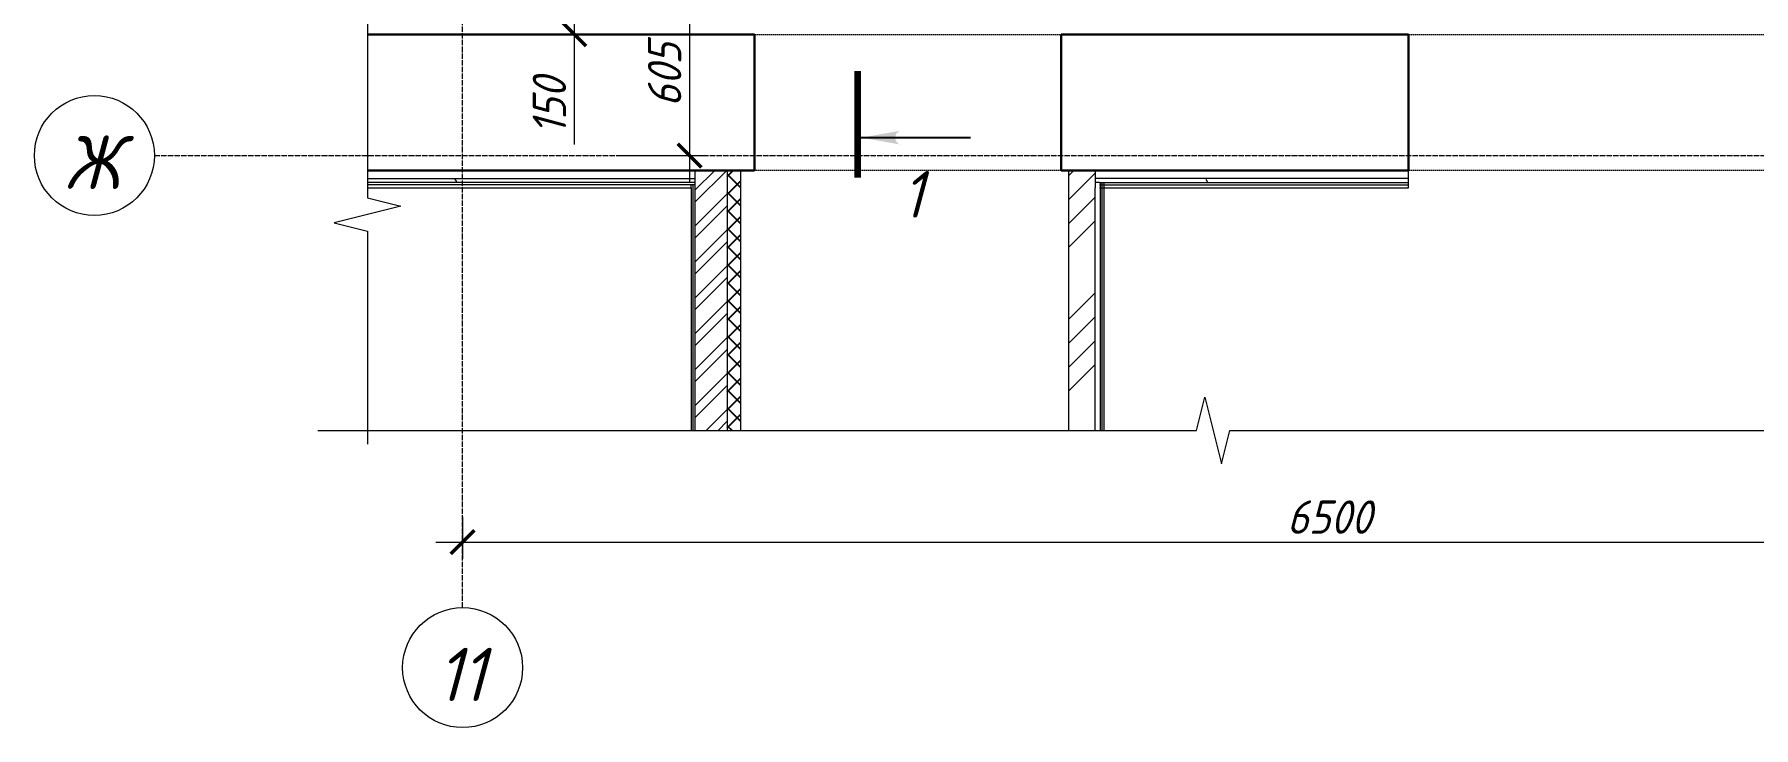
# Model space of a CAD drawing. Header units: millimetres. Extents: x 504091 to 2165846, y 135022 to 442887.
# Drawn here: x 861194 to 867642, y 253164 to 255764 of the extents above; entities that cross this region are included whole.
import ezdxf

# ---------------------------------------------------------------- set-up
doc = ezdxf.new("R2010")
doc.units = ezdxf.units.MM
for name, pattern in [('( Dashed )', [0.75, 0.5, -0.25]), ('ADSK_Линия сетки', [25, 20, -2.5, 0, -2.5]), ('осеваяX2', [4, 2.5, -0.5, 0.5, -0.5])]:
    doc.linetypes.add(name, pattern=pattern)
doc.layers.get('Defpoints').update_dxf_attribs({"color": 255})
for name, color, linetype, lineweight in [('+АР_Вспомогательная', 7, 'Continuous', 9), ('Лестницы', 7, 'Continuous', 18), ('Оси', 165, 'осеваяX2', 13), ('Размеры КР', 164, 'Continuous', 9), ('Стены внутренние', 7, 'Continuous', 18), ('Стены несущие', 7, 'Continuous', 30), ('Стены отделка', 7, 'Continuous', 30), ('Стены штриховка', 7, 'Continuous', 18)]:
    doc.layers.add(name, color=color, linetype=linetype, lineweight=lineweight)
doc.layers.add('PS_Обозначения', color=7, linetype='Continuous')
doc.layers.add('Тонкая', color=7, linetype='Continuous')
doc.styles.add('GOST 2.304_new', font='isocpeur.ttf', dxfattribs={"width": 0.9, "oblique": 15})
doc.dimstyles.new('SPDS 1_50', dxfattribs={"dimscale": 50, "dimtxt": 2.5, "dimasz": 1.77, "dimexe": 1.25, "dimexo": 0.625, "dimtad": 1, "dimdec": 0, "dimrnd": 0.001, "dimzin": 9, "dimtxsty": 'GOST 2.304_new', "dimblk": 'ARCHTICK', "dimcen": 2.5, "dimdle": 2, "dimclrt": 256, "dimadec": 0, "dimazin": 2, "dimtfac": 0.75, "dimtdec": 0, "dimtmove": 1, "dimatfit": 3, "dimfxl": 0, "dimtolj": 1, "dimlwd": 9, "dimlwe": 9, "dimarcsym": 0})
pattern_1 = [(0, (813950.81, 212264.53), (406.4, 101.6), [33.528, -271.272, 33.528, -271.272, -1625.6]), (0, (813950.81, 212264.53), (406.4, 101.6), [-609.6, 33.528, -576.072, 33.528, -271.272, -711.2]), (0, (813950.81, 212264.53), (406.4, 101.6), [-1524, 33.528, -169.672, 33.528, -474.472]), (120, (814103.21, 212315.33), (-291.18818, 301.15272), [33.528, -271.272, 33.528, -271.272, -1625.6]), (120, (814103.21, 212315.33), (-291.18818, 301.15272), [-609.6, 33.528, -576.072, 33.528, -271.272, -711.2]), (120, (814103.21, 212315.33), (-291.18818, 301.15272), [-1524, 33.528, -169.672, 33.528, -474.472]), (240, (814154.01, 212518.53), (-115.21182, -402.75272), [33.528, -271.272, 33.528, -271.272, -1625.6]), (240, (814154.01, 212518.53), (-115.21182, -402.75272), [-609.6, 33.528, -576.072, 33.528, -271.272, -711.2]), (240, (814154.01, 212518.53), (-115.21182, -402.75272), [-1524, 33.528, -169.672, 33.528, -474.472])]

# ---------------------------------------------------------------- blocks, each defined once
blk = doc.blocks.new('_ArchTick')
at = {"color": 0, "linetype": 'ByBlock', "const_width": 0.15}
blk.add_lwpolyline([(-0.5, -0.5), (0.5, 0.5)], dxfattribs=at)
blk = doc.blocks.new('*D1170')
at = {"layer": 'Defpoints', "color": 0, "lineweight": 20, "transparency": 16777216}
for p in [(863219.5, 255914.4), (863728, 255914.4), (863729.7, 255764.3)]:
    blk.add_point(p, dxfattribs=at)
at = {"layer": 'Размеры КР', "color": 0, "lineweight": 9, "transparency": 16777216}
for p, q in [((863219.5, 255664.3), (863219.5, 256014.4)), ((863696.7, 255914.4), (863157, 255914.4)), ((863698.5, 255764.3), (863157, 255764.3)), ((863219.5, 255351.3), (863219.5, 255764.3))]:
    blk.add_line(p, q, dxfattribs=at)
at = {"layer": 'Размеры КР', "color": 0, "lineweight": 9, "transparency": 16777216, "xscale": 88.5, "yscale": 88.5, "zscale": 88.5}
for p, rotation in [((863219.5, 255914.4), 90), ((863219.5, 255764.3), 270)]:
    blk.add_blockref('_ArchTick', p, dxfattribs=dict(at, rotation=rotation))
at = {"layer": 'Размеры КР', "lineweight": 20, "transparency": 16777216, "insert": (863125.7, 255494.9), "char_height": 125, "attachment_point": 5, "rotation": 90, "style": 'GOST 2.304_new'}
blk.add_mtext('\\A1;150', dxfattribs=at)
blk = doc.blocks.new('*D1164')
at = {"layer": 'Defpoints', "color": 0, "lineweight": 20, "transparency": 16777216}
for p in [(862800.4, 253985.2), (869300.4, 253985.2), (869300.4, 253859.5)]:
    blk.add_point(p, dxfattribs=at)
at = {"layer": 'Размеры КР', "color": 0, "lineweight": 9, "transparency": 16777216}
for p, q in [((862800.4, 253953.9), (862800.4, 253797)), ((869300.4, 253953.9), (869300.4, 253797)), ((862700.4, 253859.5), (869400.4, 253859.5))]:
    blk.add_line(p, q, dxfattribs=at)
at = {"layer": 'Размеры КР', "color": 0, "lineweight": 9, "transparency": 16777216, "xscale": 88.5, "yscale": 88.5, "zscale": 88.5, "rotation": 180}
blk.add_blockref('_ArchTick', (862800.4, 253859.5), dxfattribs=at)
at = {"layer": 'Размеры КР', "color": 0, "lineweight": 9, "transparency": 16777216, "xscale": 88.5, "yscale": 88.5, "zscale": 88.5}
blk.add_blockref('_ArchTick', (869300.4, 253859.5), dxfattribs=at)
at = {"layer": 'Размеры КР', "lineweight": 20, "transparency": 16777216, "insert": (866050.4, 253953.2), "char_height": 125, "attachment_point": 5, "style": 'GOST 2.304_new'}
blk.add_mtext('\\A1;6500', dxfattribs=at)
blk = doc.blocks.new('*D1180')
at = {"layer": 'Defpoints', "color": 0, "lineweight": 20, "transparency": 16777216}
for p in [(863807, 255914.4), (863359.6, 255309.5), (863651.5, 255309.5)]:
    blk.add_point(p, dxfattribs=at)
at = {"layer": 'Размеры КР', "color": 0, "lineweight": 9, "transparency": 16777216}
for p, q in [((863651.5, 256014.4), (863651.5, 255209.5)), ((863775.8, 255914.4), (863589, 255914.4)), ((863390.9, 255309.5), (863714, 255309.5))]:
    blk.add_line(p, q, dxfattribs=at)
at = {"layer": 'Размеры КР', "color": 0, "lineweight": 9, "transparency": 16777216, "xscale": 88.5, "yscale": 88.5, "zscale": 88.5}
for p, rotation in [((863651.5, 255914.4), 90), ((863651.5, 255309.5), 270)]:
    blk.add_blockref('_ArchTick', p, dxfattribs=dict(at, rotation=rotation))
at = {"layer": 'Размеры КР', "lineweight": 20, "transparency": 16777216, "insert": (863557.8, 255612), "char_height": 125, "attachment_point": 5, "rotation": 90, "style": 'GOST 2.304_new'}
blk.add_mtext('\\A1;605', dxfattribs=at)

msp = doc.modelspace()

# ---------------------------------------------------------------- hatches: boundary and pattern name
at = {"layer": 'PS_Обозначения', "ltscale": 50}
msp.add_hatch(color=256, dxfattribs=at).paths.add_polyline_path([(864294.9619, 255376.5433), (864444.9619, 255350.1433, -0.839099631), (864444.9619, 255402.9433)], flags=0)
at = {"layer": 'Стены внутренние', "lineweight": 9}
h = msp.add_hatch(dxfattribs=at)
h.set_pattern_fill('FP_12', color=256, style=0, pattern_type=2)
h.set_pattern_definition(pattern_1)
h.paths.add_polyline_path([(863623.1568, 255208.3391), (863663.9441, 255208.3391), (863663.9441, 255223.3391), (862381.9437, 255223.3391), (862381.9437, 255208.3391), (863568.7034, 255208.3391)])
h = msp.add_hatch(dxfattribs=at)
h.set_pattern_fill('FP_12', color=256, style=0, pattern_type=2)
h.set_pattern_definition(pattern_1)
h.paths.add_polyline_path([(865172.9441, 255208.3391), (866347.8084, 255208.3391), (866347.8084, 255223.3391), (865172.9441, 255223.3391)])
at = {"layer": 'Стены штриховка'}
h = msp.add_hatch(dxfattribs=at)
h.set_pattern_fill('ANSI32', color=256, scale=10)
h.set_pattern_definition([(45, (697828.63, 250711.205), (-67.35192, 67.35192), []), (45, (697873.53, 250711.205), (-67.35192, 67.35192), [])])
h.paths.add_polyline_path([(863792.9441, 254277.9881), (863792.9441, 255253.3391), (863672.9441, 255253.3391), (863672.9441, 254277.9881)])
h = msp.add_hatch(dxfattribs=at)
h.set_pattern_fill('ANSI34', color=256, scale=20)
h.set_pattern_definition([(45, (697828.63, 250711.2), (-269.4077, 269.4077), []), (45, (697918.43, 250711.2), (-269.4077, 269.4077), []), (45, (698008.23, 250711.2), (-269.4077, 269.4077), []), (45, (698098.03, 250711.2), (-269.4077, 269.4077), [])])
h.paths.add_polyline_path([(865172.9441, 254277.9881), (865172.9441, 255253.3391), (865072.9441, 255253.3391), (865072.9441, 254277.9881)])
at = {"layer": 'Тонкая', "transparency": 33554687}
h = msp.add_hatch(dxfattribs=at)
h.set_pattern_fill('ANSI37', color=256, scale=15, angle=90)
h.set_pattern_definition([(135, (781896.944, 212264.534), (-33.67596, -33.67596), []), (225, (781896.944, 212264.534), (33.67596, -33.67596), [])])
h.paths.add_polyline_path([(863792.9441, 255253.3391), (863842.9441, 255253.3391), (863842.9441, 254277.9881), (863792.9441, 254277.9881)])

# ---------------------------------------------------------------- linework, layer by layer
at = {"layer": '+АР_Вспомогательная', "color": 7, "linetype": 'Continuous', "ltscale": 50}
for points in [[(862443.7517, 255804.4429), (862443.7517, 255150.7351), (862568.7517, 255119.4851), (862318.7517, 255056.9851), (862443.7517, 255025.7351), (862443.7517, 254226.2356)], [(862257.2725, 254277.9881), (865553.1254, 254277.9881), (865584.3633, 254402.9395), (865646.8389, 254153.0367), (865678.0768, 254277.9881), (871402.2228, 254277.9881)]]:
    msp.add_lwpolyline(points, dxfattribs=at)
at = {"layer": 'PS_Обозначения', "ltscale": 50}
msp.add_lwpolyline([(864282.4619, 255626.5433, 25, 25, 0), (864282.4619, 255226.5433, 0, 0, 0)], format="xyseb", dxfattribs=at)
msp.add_lwpolyline([(864294.9619, 255376.5433), (864704.853, 255376.5433)], dxfattribs=at)
at = {"layer": 'Лестницы', "color": 5, "linetype": '( Dashed )', "lineweight": 9, "ltscale": 10}
for points in [[(863894.7944, 255763.3391), (865044.7944, 255763.3391), (865044.7944, 255253.3391), (863894.7944, 255253.3391)], [(866347.8084, 255763.2325), (868162.8084, 255763.2325), (868162.8084, 255253.3391), (866347.8084, 255253.3391)]]:
    msp.add_lwpolyline(points, close=True, dxfattribs=at)
at = {"layer": 'Оси', "linetype": 'ADSK_Линия сетки'}
for p, q in [((862800.3737, 253614.5514), (862800.3737, 259659.1258)), ((861644.0489, 255309.5339), (869955.6613, 255309.5339))]:
    msp.add_line(p, q, dxfattribs=at)
at = {"layer": 'Размеры КР', "lineweight": 20}
for centre in [(861419.0489, 255309.5339), (862800.3737, 253388.5514)]:
    msp.add_circle(centre, 225, dxfattribs=at)
at = {"layer": 'Стены несущие'}
for p, q in [((862443.7517, 255763.3391), (863894.7944, 255763.3391)), ((863894.7944, 255253.3391), (863894.7944, 255763.3391)), ((865044.7944, 255763.3391), (865044.7944, 255253.3391)), ((865044.7944, 255763.3383), (866347.8084, 255763.2325)), ((866347.8084, 255253.3391), (866347.8084, 255763.3391)), ((862443.7517, 255253.3391), (863894.7944, 255253.3391)), ((866347.8084, 255253.3391), (865044.7944, 255253.3391))]:
    msp.add_line(p, q, dxfattribs=at)
at = {"layer": 'Стены отделка', "lineweight": 9}
for p, q in [((863672.9441, 254277.9881), (863672.9441, 255253.3391)), ((863792.9441, 255253.3391), (863792.9441, 254277.9881)), ((863842.9441, 255253.3391), (863842.9441, 254277.9881)), ((865172.9441, 255253.3391), (865172.9441, 255188.3391)), ((866347.8084, 255188.3391), (866347.8084, 255253.3391)), ((862443.7517, 255223.3391), (863672.9441, 255223.3391)), ((862443.7517, 255188.3391), (863657.0441, 255188.3391)), ((863657.0441, 255188.3391), (863657.0441, 254277.9881)), ((865185.5784, 255223.3391), (865172.9441, 255223.3391)), ((865188.8441, 255208.3391), (865172.9441, 255208.3391)), ((865188.8441, 255188.3391), (866347.8084, 255188.3391)), ((865192.9441, 254277.9881), (865192.9441, 255208.3391)), ((865198.9441, 254277.9881), (865198.9441, 255208.3391)), ((865205.9441, 254277.9881), (865205.9441, 255208.3391))]:
    msp.add_line(p, q, dxfattribs=at)
at = {"layer": 'Стены штриховка'}
for p, q in [((865072.9441, 255253.3391), (865072.9441, 254277.9881)), ((863672.9441, 255208.3391), (862443.7517, 255208.3391)), ((863672.9441, 255199.3391), (862443.7517, 255199.3391)), ((863657.0441, 255188.3391), (863657.0441, 255199.3391)), ((863663.9441, 255199.3391), (863663.9441, 254277.9881)), ((865172.9441, 254277.9881), (865172.9441, 255188.3391)), ((866347.8084, 255223.3391), (865185.5784, 255223.3391)), ((865188.8441, 255208.3391), (866347.8084, 255208.3391)), ((865188.8441, 255199.3391), (866347.8084, 255199.3391))]:
    msp.add_line(p, q, dxfattribs=at)

# ---------------------------------------------------------------- texts
at = {"layer": 'PS_Обозначения', "style": 'GOST 2.304_new', "oblique": 15, "width": 0.9}
msp.add_text('1', height=175, dxfattribs=at).set_placement((864448.0868, 255076.2728))
at = {"layer": 'Оси', "char_height": 200, "width": 245.7, "attachment_point": 5, "line_spacing_factor": 1.022766, "style": 'GOST 2.304_new'}
for s, insert in [('\\pt67.49925,135.00112,202.50037,269.99962,337.49887,405.00075,472.5,539.99925,607.50112,675.00037,742.49962,809.99887,877.50075,945,1012.49925,1080.00113,1147.50038,1214.99963,1282.49887,1350.00075,1417.5,1484.99925,1552.50112,1620.00037,1687.49962,1754.99887,1822.50075,1890,1957.49925,2025.00112,2092.50037,2159.99962;Ж', (861411.8388, 255283.958)), ('\\pt51.428,102.858,154.286,205.714,257.142,308.572,360,411.428,462.858,514.286,565.714,617.142,668.572,720,771.428,822.858,874.286,925.714,977.142,1028.572,1080,1131.428,1182.858,1234.286,1285.714,1337.142,1388.572,1440,1491.428,1542.858,1594.286,1645.714;11', (862793.1637, 253362.9755))]:
    msp.add_mtext(s, dxfattribs=dict(at, insert=insert))

# ---------------------------------------------------------------- dimensions: what is measured, and where the dimension line sits
at = {"layer": 'Размеры КР', "lineweight": 20}
dim = msp.add_linear_dim(base=(863219.4601, 255914.4452), p1=(863729.7175, 255764.3391), p2=(863727.98, 255914.4452), angle=90, dimstyle='SPDS 1_50', dxfattribs=at)
dim.commit()
dim.dimension.update_dxf_attribs({"geometry": '*D1170', "text_midpoint": (863136.3586, 255494.8831), "dimtype": 160})
dim = msp.add_linear_dim(base=(863651.5397, 255309.5339), p1=(863807.008, 255914.4389), p2=(863359.6452, 255309.5339), angle=90, dimstyle='SPDS 1_50', dxfattribs=at)
dim.commit()
dim.dimension.update_dxf_attribs({"geometry": '*D1180', "text_midpoint": (863557.7897, 255611.9864)})
dim = msp.add_linear_dim(base=(869300.3737, 253859.4527), p1=(862800.3737, 253985.1955), p2=(869300.3737, 253985.1955), dimstyle='SPDS 1_50', dxfattribs=at)
dim.commit()
dim.dimension.update_dxf_attribs({"geometry": '*D1164', "text_midpoint": (866050.3737, 253953.2027)})

doc.saveas('drawing.dxf')
